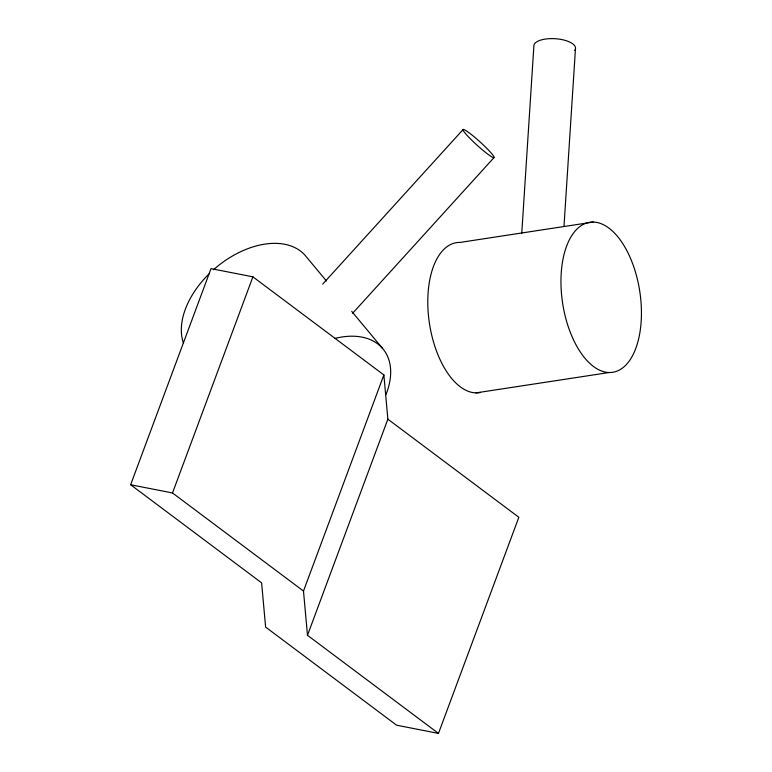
<?xml version="1.0" encoding="UTF-8"?>
<svg xmlns="http://www.w3.org/2000/svg" width="772" height="772" viewBox="0 0 772 772"><rect width="100%" height="100%" fill="white"/><g stroke="black" fill="none" stroke-linecap="round" stroke-linejoin="round"><path stroke-width="1.16" d="M521.766 233.163L533.934 45.104A20.902 8.405 3.7 0 1 558.658 39.044A20.902 8.405 3.7 0 1 574.754 50.498M563.985 226.37L575.449 49.09M438.467 733.4L396.586 725.188L265.616 627.086L261.612 582.85L130.642 484.748L211.017 268.627L252.898 276.839L383.867 374.941L387.872 419.177L307.488 635.298L438.467 733.4L518.842 517.279L387.872 419.177M307.488 635.298L303.493 591.062L172.513 492.961L252.898 276.839M303.493 591.062L383.867 374.941M322.686 284.125L463.171 129.455M352.64 313.258L493.935 157.691A20.902 2.219 42.2 0 0 472.831 135.698A20.902 2.219 42.2 0 0 468.903 137.32A20.902 2.219 42.2 0 0 493.935 157.691M593.205 222.056L460.044 242.418A75.878 39.025 81.3 0 0 429.116 321.21A75.878 39.025 81.3 0 0 480.541 392.465M476.015 392.88L609.176 372.519A75.878 39.025 81.3 0 0 631.361 260.376A75.878 39.025 81.3 0 0 563.039 258.977A75.878 39.025 81.3 0 0 609.176 372.519M130.642 484.748L172.513 492.961M326.469 281.018L305.056 255.281A75.878 48.52 -39.8 0 0 213.4 269.814M351.704 311.348L382.285 348.114M183.34 342.797A75.878 48.52 -39.8 0 1 209.135 273.799M334.71 338.474A75.878 48.52 -39.8 0 1 385.971 394.569"/></g></svg>
